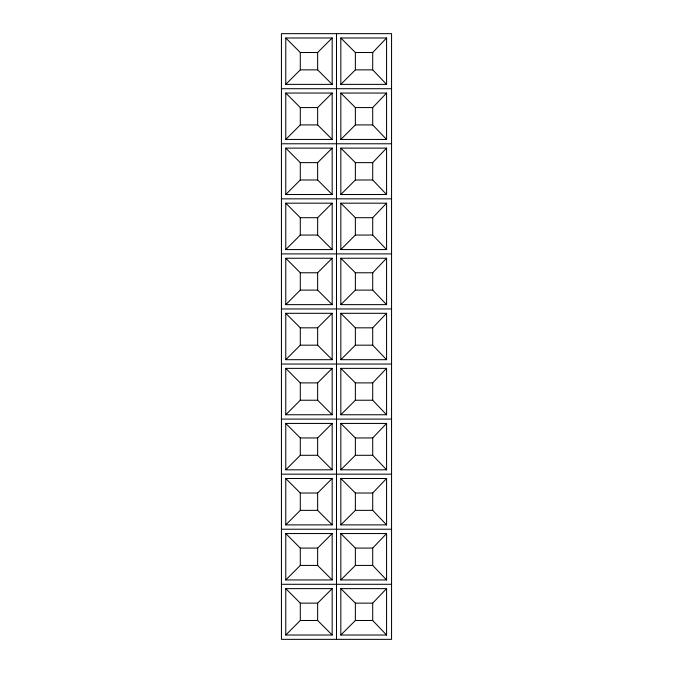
<?xml version="1.0" encoding="UTF-8"?>
<svg xmlns="http://www.w3.org/2000/svg" width="673" height="673" viewBox="0 0 673 673"><rect width="100%" height="100%" fill="white"/><g stroke="black" fill="none" stroke-linecap="round" stroke-linejoin="round"><path stroke-width="1.01" d="M281.44 419.094L281.44 33.65L391.56 33.65L391.56 639.35L281.44 639.35L281.44 419.094L391.56 419.094M386.58 84.377L372.707 69.857L372.707 52.511L386.58 37.982L340.832 37.982L340.832 84.377L386.58 84.377L386.58 37.982M386.58 139.446L372.707 124.917L372.707 107.571L386.58 93.051L340.832 93.051L340.832 139.446L386.58 139.446L386.58 93.051M386.58 194.505L372.707 179.977L372.707 162.639L386.58 148.11L340.832 148.11L340.832 194.505L386.58 194.505L386.58 148.11M386.58 249.565L372.707 235.045L372.707 217.699L386.58 203.179L340.832 203.179L340.832 249.565L386.58 249.565L386.58 203.179M386.58 304.633L372.707 290.105L372.707 272.767L386.58 258.239L340.832 258.239L340.832 304.633L386.58 304.633L386.58 258.239M386.58 359.693L372.707 345.173L372.707 327.827L386.58 313.307L340.832 313.307L340.832 359.693L386.58 359.693L386.58 313.307M386.58 414.761L372.707 400.233L372.707 382.895L386.58 368.367L340.832 368.367L340.832 414.761L386.58 414.761L386.58 368.367M386.58 469.821L372.707 455.301L372.707 437.955L386.58 423.435L340.832 423.435L340.832 469.821L386.58 469.821L386.58 423.435M386.58 524.89L372.707 510.361L372.707 493.023L386.58 478.495L340.832 478.495L340.832 524.89L386.58 524.89L386.58 478.495M386.58 579.949L372.707 565.429L372.707 548.083L386.58 533.554L340.832 533.554L340.832 579.949L386.58 579.949L386.58 533.554M386.58 635.018L372.707 620.489L372.707 603.143L386.58 588.623L340.832 588.623L340.832 635.018L386.58 635.018L386.58 588.623M285.773 84.377L300.293 69.857L300.293 52.511L285.773 37.982L285.773 84.377L332.168 84.377L332.168 37.982L285.773 37.982M300.293 52.511L317.639 52.511L332.168 37.982M285.773 139.446L300.293 124.917L317.639 124.917L332.168 139.446L332.168 93.051L285.773 93.051L285.773 139.446L332.168 139.446M285.773 93.051L300.293 107.571L317.639 107.571L332.168 93.051M340.832 84.377L355.361 69.857L355.361 52.511L340.832 37.982M285.773 194.505L300.293 179.977L300.293 162.639L285.773 148.11L285.773 194.505L332.168 194.505L332.168 148.11L285.773 148.11M300.293 162.639L317.639 162.639L332.168 148.11M340.832 139.446L355.361 124.917L372.707 124.917M285.773 249.565L300.293 235.045L317.639 235.045L332.168 249.565L285.773 249.565L285.773 203.179L332.168 203.179L332.168 249.565M317.639 235.045L317.639 217.699L332.168 203.179M340.832 194.505L355.361 179.977L355.361 162.639L340.832 148.11M285.773 304.633L300.293 290.105L300.293 272.767L285.773 258.239L332.168 258.239L332.168 304.633L285.773 304.633L285.773 258.239M332.168 304.633L317.639 290.105L317.639 272.767L332.168 258.239M340.832 249.565L355.361 235.045L372.707 235.045M285.773 359.693L300.293 345.173L317.639 345.173L332.168 359.693L285.773 359.693L285.773 313.307L332.168 313.307L332.168 359.693M317.639 345.173L317.639 327.827L332.168 313.307M340.832 304.633L355.361 290.105L355.361 272.767L340.832 258.239M285.773 414.761L300.293 400.233L300.293 382.895L285.773 368.367L332.168 368.367L332.168 414.761L285.773 414.761L285.773 368.367M332.168 414.761L317.639 400.233L317.639 382.895L332.168 368.367M340.832 359.693L355.361 345.173L355.361 327.827L340.832 313.307M285.773 469.821L300.293 455.301L317.639 455.301L332.168 469.821L285.773 469.821L285.773 423.435L332.168 423.435L332.168 469.821M317.639 455.301L317.639 437.955L332.168 423.435M340.832 414.761L355.361 400.233L372.707 400.233M285.773 524.89L300.293 510.361L317.639 510.361L332.168 524.89L285.773 524.89L285.773 478.495L332.168 478.495L332.168 524.89M285.773 478.495L300.293 493.023L317.639 493.023L332.168 478.495M340.832 469.821L355.361 455.301L372.707 455.301M285.773 579.949L300.293 565.429L317.639 565.429L332.168 579.949L285.773 579.949L285.773 533.554L332.168 533.554L332.168 579.949M285.773 533.554L300.293 548.083L317.639 548.083L332.168 533.554M340.832 524.89L355.361 510.361L372.707 510.361M285.773 635.018L300.293 620.489L317.639 620.489L332.168 635.018L285.773 635.018L285.773 588.623L332.168 588.623L332.168 635.018M285.773 588.623L300.293 603.143L317.639 603.143L332.168 588.623M340.832 579.949L355.361 565.429L372.707 565.429M340.832 635.018L355.361 620.489L372.707 620.489M355.361 52.511L372.707 52.511M300.293 69.857L317.639 69.857L332.168 84.377M355.361 69.857L372.707 69.857M281.44 88.71L391.56 88.71M340.832 93.051L355.361 107.571L372.707 107.571M281.44 143.778L391.56 143.778M355.361 162.639L372.707 162.639M300.293 179.977L317.639 179.977L332.168 194.505M355.361 179.977L372.707 179.977M281.44 198.838L391.56 198.838M285.773 203.179L300.293 217.699L317.639 217.699M340.832 203.179L355.361 217.699L372.707 217.699M281.44 253.906L391.56 253.906M300.293 272.767L317.639 272.767M355.361 272.767L372.707 272.767M300.293 290.105L317.639 290.105M355.361 290.105L372.707 290.105M281.44 308.966L391.56 308.966M285.773 313.307L300.293 327.827L317.639 327.827M355.361 327.827L372.707 327.827M355.361 345.173L372.707 345.173M281.44 364.034L391.56 364.034M300.293 382.895L317.639 382.895M340.832 368.367L355.361 382.895L372.707 382.895M300.293 400.233L317.639 400.233M285.773 423.435L300.293 437.955L317.639 437.955M340.832 423.435L355.361 437.955L372.707 437.955M281.44 474.162L391.56 474.162M340.832 478.495L355.361 493.023L372.707 493.023M281.44 529.222L391.56 529.222M340.832 533.554L355.361 548.083L372.707 548.083M281.44 584.29L391.56 584.29M340.832 588.623L355.361 603.143L372.707 603.143M355.361 107.571L355.361 124.917M355.361 217.699L355.361 235.045M355.361 382.895L355.361 400.233M355.361 437.955L355.361 455.301M355.361 493.023L355.361 510.361M355.361 548.083L355.361 565.429M355.361 603.143L355.361 620.489M336.5 33.65L336.5 639.35M317.639 52.511L317.639 69.857M317.639 107.571L317.639 124.917M317.639 162.639L317.639 179.977M317.639 493.023L317.639 510.361M317.639 548.083L317.639 565.429M317.639 603.143L317.639 620.489M300.293 107.571L300.293 124.917M300.293 217.699L300.293 235.045M300.293 327.827L300.293 345.173M300.293 437.955L300.293 455.301M300.293 493.023L300.293 510.361M300.293 548.083L300.293 565.429M300.293 603.143L300.293 620.489"/></g></svg>
